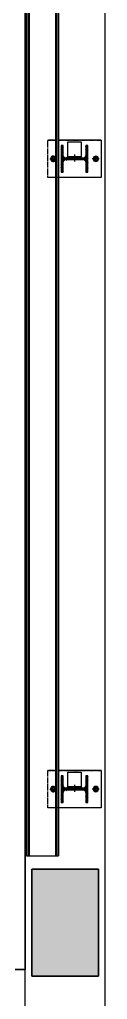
# Model space of a CAD drawing. Header units: millimetres. Extents: x 2519235 to 7246330, y 25937 to 201821.
# Drawn here: x 2626641 to 2626954, y 135098 to 138766 of the extents above; entities that cross this region are included whole.
import ezdxf

# ---------------------------------------------------------------- set-up
doc = ezdxf.new("R2010")
doc.units = ezdxf.units.MM
doc.set_wipeout_variables(frame=1)
doc.linetypes.add('DXK_LINE_DOT2', pattern=[3.9198, 1.9599, -1.9599])
doc.linetypes.add('HIDDEN2', pattern=[4.7625, 3.175, -1.5875])
for name, color, linetype in [('000 - CONCRETE_COL_CUT_COLOR_1', 7, 'Continuous'), ('000 - CONCRETE_COL_CUT_COLOR_5', 7, 'Continuous'), ('000 - CONCRETE_COL_HATCH_', 7, 'Continuous'), ('000 - CONCRETE_COL_WIPEOUT_', 7, 'Continuous'), ('_BOLT-M10', 7, 'Continuous'), ('_C-SC', 7, 'Continuous'), ('_Hatch', 7, 'Continuous'), ('_LOUVER-SB', 7, 'Continuous'), ('A-GLAZ-CURT', 7, 'Continuous'), ('Xref-PLAN-106.940$0$_Beam', 7, 'Continuous'), ('Xref-PLAN-106.940$0$_C400-250', 7, 'Continuous')]:
    doc.layers.add(name, color=color, linetype=linetype)

# ---------------------------------------------------------------- blocks, each defined once
blk = doc.blocks.new('*U367')
at = {"color": 7}
for p, q in [((250, -25), (-4975, -25)), ((-4975, -144.9), (-4975, -25)), ((-4975, -30.1), (250, -30.1)), ((-4975, -35.4), (250, -35.4)), ((250, -25), (250, -144.9)), ((-4975, -134.5), (250, -134.5)), ((-4975, -139.6), (250, -139.6)), ((-4975, -144.9), (250, -144.9))]:
    blk.add_line(p, q, dxfattribs=at)
at = {"layer": 'Defpoints', "color": 7}
for p, q in [((6.4, -6.4), (-6.4, 6.4)), ((-6.4, -6.4), (6.4, 6.4)), ((0, 0), (0, -144.9))]:
    blk.add_line(p, q, dxfattribs=at)
blk = doc.blocks.new('_PP-LOUVER')
at = {"layer": '_Hatch'}
h = blk.add_hatch(dxfattribs=at)
h.set_pattern_fill('STEEL', scale=1.5)
h.set_pattern_definition([(45, (-1941.0177, -2436.031), (-3.367596, 3.367596), []), (45, (-1941.0177, -2433.6497), (-3.367596, 3.367596), [])])
h.paths.add_polyline_path([(3, 67), (3, 3, 0.414214), (13, -7), (50, -7), (50, -15), (-50, -15), (-50, -7), (-13, -7, 0.414214), (-3, 3), (-3, 67, 0.414214), (-13, 77), (-50, 77), (-50, 85), (50, 85), (50, 77), (13, 77, 0.414214)])
at = {"color": 7, "linetype": 'Continuous'}
for p, q in [((70, 135), (-70, 135)), ((-70, 135), (-70, -25)), ((70, 135), (70, -25))]:
    blk.add_line(p, q, dxfattribs=at)
at = {"color": 7, "linetype": 'DXK_LINE_DOT2'}
for p, q in [((-70, 135), (-70, -25)), ((70, 135), (-70, 135)), ((70, -25), (70, 135))]:
    blk.add_line(p, q, dxfattribs=at)
at = {"color": 7, "linetype": 'HIDDEN2'}
for p, q in [((-70, -25), (-70, -65)), ((-70, -30.1), (-70, -65)), ((70, -65), (70, -25)), ((70, -30.1), (70, -65)), ((-70, -65), (70, -65)), ((-70, -65), (70, -65))]:
    blk.add_line(p, q, dxfattribs=at)
at = {"color": 7}
blk.add_lwpolyline([(-50, 85), (50, 85), (50, 77), (13, 77, 0.414214), (3, 67), (3, 3, 0.414214), (13, -7), (50, -7), (50, -15), (-50, -15), (-50, -7), (-13, -7, 0.414214), (-3, 3), (-3, 67, 0.414214), (-13, 77), (-50, 77)], format="xyb", close=True, dxfattribs=at)
for points in [[(63, 60), (3, 60), (3, 10), (63, 10)], [(63, 60), (8, 60), (8, 10), (63, 10)]]:
    blk.add_lwpolyline(points, close=True, dxfattribs=at)
at = {"layer": '_BOLT-M10', "color": 7}
for p, q in [((-11.7, 115), (11.7, 115)), ((0, 128.1), (0, 101.9)), ((3, 42), (-3, 42)), ((8, 42), (3, 42)), ((16, 35), (-10, 35)), ((3, 28), (-3, 28)), ((8, 28), (3, 28))]:
    blk.add_line(p, q, dxfattribs=at)
blk.add_lwpolyline([(-8, 110.4), (0, 105.8), (8, 110.4), (8, 119.6), (0, 124.2), (-8, 119.6)], close=True, dxfattribs=at)
for radius in [10, 6.93]:
    blk.add_circle((0, 115), radius, dxfattribs=at)
at = {"layer": 'Defpoints', "color": 7}
for p, q in [((6.4, -6.4), (-6.4, 6.4)), ((-6.4, -6.4), (6.4, 6.4))]:
    blk.add_line(p, q, dxfattribs=at)
at = {"layer": 'Defpoints', "color": 7, "linetype": 'HIDDEN2'}
for p, q in [((0, -58.1), (0, -31.9)), ((-11.7, -45), (11.7, -45))]:
    blk.add_line(p, q, dxfattribs=at)
blk.add_lwpolyline([(-8, -40.4), (0, -35.8), (8, -40.4), (8, -49.6), (0, -54.2), (-8, -49.6)], close=True, dxfattribs=at)
for radius in [10, 6.93]:
    blk.add_circle((0, -45), radius, dxfattribs=at)
blk = doc.blocks.new('DPA_Curved type B - Curved Type B-V1-ENTRANCE 1 - LOWER ROOF LEVEL PLAN')
at = {"layer": 'A-GLAZ-CURT', "color": 7}
for p, q in [((750, 0), (-750, 0)), ((-750, 0), (750, 0))]:
    blk.add_line(p, q, dxfattribs=at)
blk = doc.blocks.new('DPA_Curved type A - Curved Type A-V71-ENTRANCE 1 - LOWER ROOF LEVEL PLAN')
at = {"layer": 'A-GLAZ-CURT', "color": 7}
for p, q in [((750, 0), (-750, 0)), ((-750, 0), (750, 0))]:
    blk.add_line(p, q, dxfattribs=at)
blk = doc.blocks.new('DPA_Curved type A - Curved Type A-V72-ENTRANCE 1 - LOWER ROOF LEVEL PLAN')
at = {"layer": 'A-GLAZ-CURT', "color": 7}
for p, q in [((750, 0), (-750, 0)), ((-750, 0), (750, 0)), ((750, -150), (750, 0)), ((750, 0), (750, -150))]:
    blk.add_line(p, q, dxfattribs=at)
blk = doc.blocks.new('Xref-PLAN-106.940')
at = {"layer": 'Xref-PLAN-106.940$0$_Beam', "color": 7}
for p, q in [((153369.2, 15158.4), (153369.2, 6933.4)), ((153669.2, 15158.4), (153669.2, 6933.4))]:
    blk.add_line(p, q, dxfattribs=at)
at = {"layer": 'Xref-PLAN-106.940$0$_C400-250', "color": 7}
blk.add_lwpolyline([(153394.2, 12658.4), (153644.2, 12658.4), (153644.2, 12258.4), (153394.2, 12258.4)], close=True, dxfattribs=at)
blk = doc.blocks.new('*U2094')
at = {"layer": '000 - CONCRETE_COL_HATCH_'}
h = blk.add_hatch(dxfattribs=at)
h.set_pattern_fill('AR-CONC', scale=0.04)
h.set_pattern_definition([(50, (500, -831306.8257), (7.28738676, -0.63756342), [0.762, -8.382]), (355, (500, -831306.826), (-1.40973686, 7.64227381), [0.6096, -6.70562337]), (100.4514447, (500.607, -831306.879), (5.877649884, 7.004710076), [0.64760035, -7.123609784]), (46.1842, (500, -831304.794), (10.84316164, -1.68169312), [1.143, -12.573]), (96.6355576, (500.904, -831304.934), (9.49616536, 9.89704498), [0.97140093, -10.68542433]), (351.1841512, (500, -831304.794), (9.49616536, 9.89704498), [0.91439868, -10.05838928]), (21, (501.016, -831305.3017), (6.06457565, -4.090607927), [0.762, -8.382]), (326, (501.016, -831305.302), (2.472081134, 7.367518645), [0.6096, -6.7056]), (71.451445, (501.5214, -831305.6426), (8.53665677, 3.276910755), [0.64760035, -7.123597504]), (37.5, (500, -831306.8257), (0.12354413, 3.382201555), [0, -6.62432, 0, -6.8072, 0, -6.731]), (7.5, (500, -831306.8257), (2.6727865, 4.007222993), [0, -3.88112, 0, -6.47192, 0, -2.5654]), (327.5, (497.7343, -831306.8257), (5.423623807, -0.22914976), [0, -2.54, 0, -7.9248, 0, -10.5156]), (317.5, (496.7183, -831306.8257), (5.925167255, 1.01705964), [0, -3.302, 0, -5.26288, 0, -7.4676])])
h.paths.add_polyline_path([(0, 0), (250, 0), (250, 400), (0, 400)])
at = {"layer": '000 - CONCRETE_COL_CUT_COLOR_1', "color": 7, "lineweight": -2}
blk.add_lwpolyline([(0, 0), (250, 0), (250, 400), (0, 400), (0, 400), (0, 400), (0, 400), (0, 400), (0, 400), (0, 400), (0, 400), (0, 400), (0, 400), (0, 400), (0, 400), (0, 400), (0, 400), (0, 400), (0, 400), (0, 400), (0, 400), (0, 400), (0, 400), (0, 400), (0, 400), (0, 400), (0, 400), (0, 400), (0, 400), (0, 400), (0, 400), (0, 400), (0, 400), (0, 400), (0, 400), (0, 400), (0, 400), (0, 400), (0, 400), (0, 400), (0, 400), (0, 400), (0, 400), (0, 400), (0, 400), (0, 400), (0, 400), (0, 400)], close=True, dxfattribs=at)
blk = doc.blocks.new('A$C6d15e31b')
at = {"color": 7}
blk.add_blockref('Xref-PLAN-106.940', (-135619.3, -23258.4), dxfattribs=at)
at = {"layer": '_C-SC', "color": 7, "xscale": -1.000000000000002, "rotation": 90}
for p in [(17899.8, -11300), (17899.8, -13660)]:
    blk.add_blockref('_PP-LOUVER', p, dxfattribs=at)
at = {"layer": '_LOUVER-SB', "color": 7, "xscale": -1.000000000000002, "rotation": 90}
blk.add_blockref('*U367', (17899.8, -16025), dxfattribs=at)
at = {"layer": 'A-GLAZ-CURT', "color": 7, "rotation": 90}
for name, p in [('DPA_Curved type A - Curved Type A-V72-ENTRANCE 1 - LOWER ROOF LEVEL PLAN', (18049.9, -11375)), ('DPA_Curved type B - Curved Type B-V1-ENTRANCE 1 - LOWER ROOF LEVEL PLAN', (18049.9, -12875)), ('DPA_Curved type A - Curved Type A-V71-ENTRANCE 1 - LOWER ROOF LEVEL PLAN', (18049.9, -14375))]:
    blk.add_blockref(name, p, dxfattribs=at)
at = {"layer": '000 - CONCRETE_COL_CUT_COLOR_5', "color": 7}
blk.add_blockref('*U2094', (17774.8, -11000), dxfattribs=at)

msp = doc.modelspace()

# ---------------------------------------------------------------- block references
at = {"color": 7, "rotation": 180}
msp.add_blockref('A$C6d15e31b', (2644703.703, 124585.018), dxfattribs=at)

doc.saveas('drawing.dxf')
